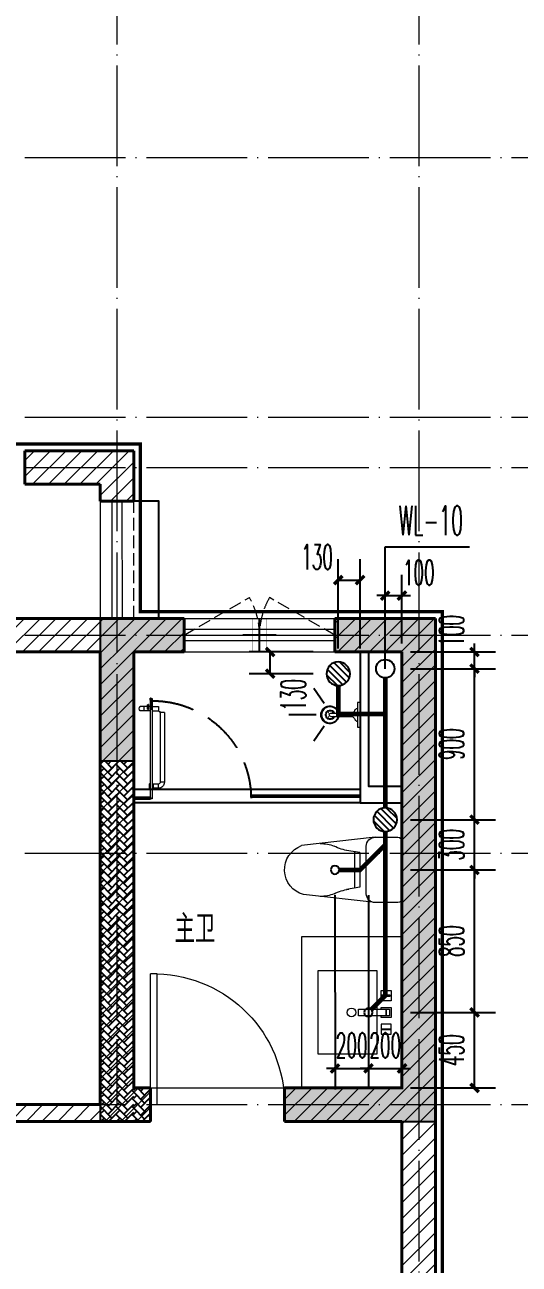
# Model space of a CAD drawing. Extents: x 27938 to 650306, y -92720 to 1524912.
# Drawn here: x 324567 to 327516, y 109254 to 116647 of the extents above; entities that cross this region are included whole.
import ezdxf

# ---------------------------------------------------------------- set-up
doc = ezdxf.new("R2010")
doc.units = 0
doc.header["$LTSCALE"] = 1000
doc.header["$MEASUREMENT"] = 0
doc.linetypes.add('DASH', pattern=[0.35, 0.25, -0.1])
doc.linetypes.add('DOTE', pattern=[2.42, 2, -0.2, 0.02, -0.2])
for name, color, linetype in [('COLUMN', 9, 'Continuous'), ('DIM_污水', 3, 'Continuous'), ('EQUIP_地漏', 7, 'Continuous'), ('EQUIP_污水', 7, 'Continuous'), ('IP-bath&kitchen-JOHNSON', 4, 'Continuous'), ('P-bath&kitchen-JOHNSON', 4, 'Continuous'), ('PIPE-污水', 2, 'W'), ('PUB_TEXT', 4, 'Continuous'), ('TWT_DIM', 3, 'Continuous'), ('VPIPE-污水', 2, 'W'), ('保温', 6, 'Continuous'), ('机电标识类', 1, 'Continuous'), ('看线', 251, 'Continuous')]:
    doc.layers.add(name, color=color, linetype=linetype)
for name, color, linetype, lineweight in [('DOTE', 19, 'DOTE', 9), ('LVTRY', 1, 'Continuous', 13), ('PUB_HATCH', 8, 'Continuous', 9), ('WALL', 9, 'Continuous', 40), ('WINDOW', 8, 'Continuous', 15), ('平面-栏杆', 135, 'Continuous', 15), ('平面-看线', 45, 'Continuous', 15), ('平面-空调室内机', 176, 'Continuous', 9), ('空调', 76, 'Continuous', 13)]:
    doc.layers.add(name, color=color, linetype=linetype, lineweight=lineweight)
doc.styles.add('_TCH_DIM_T3', font='SIMPLEX.shx', dxfattribs={"width": 0.494118, "bigfont": 'GBCBIG.shx'})
doc.styles.add('_TWT_SERIAL', font='simplex.shx', dxfattribs={"width": 0.6, "oblique": 10, "height": 3, "bigfont": 'aadri.shx'})
doc.styles.get("Standard").update_dxf_attribs({"font": 'gbenor.shx', "bigfont": 'gbcbig.shx'})
doc.linetypes.add('W', pattern='A,3,-0.2,["W",Standard,S=0.25,R=0,X=-0.1,Y=-0.115],-0.2', length=3.4)
doc.dimstyles.new('_TWT_ARCH&&50', dxfattribs={"dimtxt": 148.75, "dimasz": 50, "dimexe": 125, "dimexo": 150, "dimgap": 63.125, "dimtad": 1, "dimdec": 0, "dimzin": 0, "dimdsep": 46, "dimtxsty": '_TCH_DIM_T3', "dimblk": 'ARCHTICK', "dimcen": 0.09, "dimclrt": 7, "dimazin": 2, "dimtfac": 1, "dimtdec": 0, "dimtix": 1, "dimtmove": 2, "dimatfit": 3, "dimfxl": 1, "dimtolj": 1, "dimtzin": 0, "dimarcsym": 0})
pattern_1 = [(45, (0, 47.75), (-47.022601, 47.022601), [])]

# ---------------------------------------------------------------- blocks, each defined once
blk = doc.blocks.new('FGDGDRGSDGDG')
at = {"layer": 'DOTE', "linetype": 'DOTE', "ltscale": 0.3}
for p, q in [((543182.5, 529998.5), (543182.5, 522348.5)), ((544982.5, 529998.5), (544982.5, 513948.5)), ((488182.5, 527998.5), (546982.5, 527998.5)), ((488182.5, 526448.5), (546982.5, 526448.5)), ((488182.5, 526148.5), (546982.5, 526148.5)), ((488182.5, 525148.5), (546982.5, 525148.5)), ((488182.5, 523848.5), (546982.5, 523848.5)), ((488182.5, 522348.5), (546982.5, 522348.5))]:
    blk.add_line(p, q, dxfattribs=at)
blk = doc.blocks.new('rrrrrrrrrrrra')
at = {"color": 0}
for p, q in [((-112.4, 458.7), (-112.4, 324.3)), ((252.6, 483.7), (-87.4, 483.7)), ((277.6, 324.3), (277.6, 458.7)), ((-112.4, 324.3), (-63.7, -103.4)), ((277.6, 324.3), (227.5, -115.6)), ((-59.1, 271.1), (224.3, 271.1)), ((-20.6, 232.4), (-34.2, 153.6)), ((185.8, 232.4), (-20.6, 232.4)), ((185.8, 232.4), (199.4, 153.6)), ((191.3, 200.5), (-26.1, 200.5))]:
    blk.add_line(p, q, dxfattribs=at)
for centre, radius, start, end in [((-87.4, 458.7), 25, 90, 180), ((252.6, 458.7), 25, 0, 90), ((-59.1, 324.3), 53.3, 180, 270), ((224.3, 324.3), 53.3, 270, 0), ((-322.6, 209.8), 293.8, 333.53685, 351.48282), ((487.8, 209.8), 293.8, 188.51718, 206.46315), ((149, -3.2), 224.1, 158.52022, 180), ((16.2, -3.2), 224.1, 0, 21.47978), ((83.8, -63.6), 152.8, 195.07732, 340.11812)]:
    blk.add_arc(centre, radius, start, end, dxfattribs=at)
blk = doc.blocks.new('A$C1E0F638F')
at = {"color": 0}
for points in [[(499.7, 435.1), (499.7, 85.1), (0, 85.1), (0, 435.1)], [(269.9, 30), (229.9, 30), (229.9, 195), (269.9, 195)], [(119.9, 0), (179.9, 0), (179.9, 60), (119.9, 60)], [(146.9, 55), (152.9, 55), (152.9, 5), (146.9, 5)], [(229.9, 30), (269.9, 30), (269.9, 10), (229.9, 10)], [(379.9, 0), (319.9, 0), (319.9, 60), (379.9, 60)], [(352.9, 55), (346.9, 55), (346.9, 5), (352.9, 5)]]:
    blk.add_lwpolyline(points, close=True, dxfattribs=at)
blk.add_lwpolyline([(269.9, 60), (279.9, 60), (279.9, 0), (219.9, 0), (219.9, 60), (229.9, 60)], dxfattribs=at)
blk.add_circle((249.9, 236.3), 26, dxfattribs=at)
blk = doc.blocks.new('135')
blk.add_hatch(color=0).paths.add_polyline_path([(4.8, 1.8), (3.6, -1), (-4.7, 2.5), (-3.5, 5.3)])
at = {"color": 0}
for p, q in [((-6.3, 2.6), (5.4, -2.3)), ((-5.7, 2.9), (-5.2, 2.7)), ((-5.6, 18.9), (-3.4, 19.4)), ((-3.4, 19.4), (-5.5, 19.4)), ((5.2, 10.9), (-5.3, 10.9)), ((5.2, 9.7), (-5.2, 9.7)), ((-5.2, 2.7), (-3.8, 5.9)), ((-5, 10.9), (-5, 30.5)), ((-3.8, 5.9), (5.4, 2.1)), ((0, 0), (0, 39.1)), ((5.6, 18.9), (3.4, 19.3)), ((3.4, 19.3), (5.6, 19.3)), ((4.1, -1.2), (5.4, 2.1)), ((5, 10.9), (5, 32.3)), ((4.1, -1.2), (5.7, -1.8))]:
    blk.add_line(p, q, dxfattribs=at)
for centre, radius, start, end in [((6.2, 15.8), 13.5, 151.01474, 204.84033), ((13.5, 4.2), 20.5, 163.09243, 182.0012), ((-6, 3.6), 1, 184.22753, 248.46611), ((8.6, 15.5), 14.6, 166.278, 198.09535), ((13.5, 4.2), 19.5, 163.74431, 182.52687), ((-5.5, 3.3), 0.5, 181.9385, 247.25971), ((-5.2, 22.1), 0.5, 335.76434, 151.01474), ((3.8, 18.1), 9.42, 155.76434, 171.97728), ((5.2, 22.3), 0.5, 29.84246, 204.57404), ((-5.9, 17.2), 11.7, 10.47502, 24.57404), ((29.1, 6.7), 24, 172.94395, 199.23182), ((-6.3, 15.4), 12.4, 338.64492, 16.0476), ((-6, 15.8), 13.4, 334.91114, 29.84246), ((26.4, 6.3), 20.6, 169.14538, 199.95258), ((5.9, -1.2), 1.17, 247.45971, 19.95258), ((5.9, -1.4), 0.5, 247.45971, 19.23182)]:
    blk.add_arc(centre, radius, start, end, dxfattribs=at)
blk.add_open_spline([(-5, 30.5), (-4.1, 31.3), (-2.3, 33), (0.9, 29.2), (3.5, 31.1), (5, 32.3)], degree=3, knots=[0, 0, 0, 0, 3.066329, 6.218313, 11.124135, 11.124135, 11.124135, 11.124135], dxfattribs=at)
blk = doc.blocks.new('SDFAWERAWER')
at = {"layer": 'LVTRY', "color": 0}
for p, q in [((593987.8, -1242190.5), (593978.2, -1242214)), ((594017.1, -1242202.5), (593987.8, -1242190.5)), ((594015.8, -1242220.4), (594027.2, -1242192.7)), ((594022.6, -1242211.4), (594029.8, -1242193.8)), ((594025.4, -1242210.8), (594031.1, -1242196.8)), ((594027.2, -1242192.7), (594033, -1242195.1)), ((594029.8, -1242193.8), (594031.1, -1242196.8)), ((594032.2, -1242197.2), (594033, -1242195.1)), ((594033, -1242195.1), (594034, -1242197.4)), ((594033.8, -1242197.9), (594034, -1242197.4)), ((594047.3, -1242200.9), (594035.9, -1242228.7)), ((594049.9, -1242202), (594043.3, -1242218.2)), ((594047.3, -1242200.9), (594049.9, -1242202)), ((594049.9, -1242202), (594051.2, -1242205)), ((593941.2, -1242210.1), (593783.7, -1242594.8)), ((593964.6, -1242219.7), (593807.2, -1242604.4)), ((593941.2, -1242210.1), (593964.6, -1242219.7)), ((594007.5, -1242226), (593978.2, -1242214)), ((594015.8, -1242220.4), (594021.7, -1242222.8)), ((594025.7, -1242203.9), (594018.5, -1242221.5)), ((594018.5, -1242221.5), (594021.5, -1242220.3)), ((594025.4, -1242210.8), (594021.5, -1242220.3)), ((594022.6, -1242220.7), (594021.7, -1242222.8)), ((594021.7, -1242222.8), (594023.9, -1242221.9)), ((594024.2, -1242221.4), (594023.9, -1242221.9)), ((594027.7, -1242234.3), (594078.4, -1242255)), ((594035.9, -1242228.7), (594038.6, -1242229.7)), ((594037.3, -1242210.8), (594088, -1242231.6)), ((594038.6, -1242229.7), (594045.2, -1242213.6)), ((594038.6, -1242229.7), (594041.6, -1242228.5)), ((594041.6, -1242228.5), (594051.2, -1242205)), ((594057.1, -1242246.3), (594066.7, -1242222.8)), ((593783.7, -1242594.8), (593807.2, -1242604.4)), ((593803.2, -1242641.3), (593812.8, -1242617.9)), ((593803.2, -1242641.3), (593832.6, -1242653.3)), ((593812.8, -1242617.9), (593842.2, -1242629.9)), ((593842.2, -1242629.9), (593832.6, -1242653.3)), ((593845.2, -1242628.6), (593833.8, -1242656.3)), ((593847.8, -1242629.7), (593836.5, -1242657.4)), ((593845.2, -1242628.6), (593842.2, -1242629.9)), ((593847.8, -1242629.7), (593845.2, -1242628.6)), ((593847.1, -1242661.8), (593858.5, -1242634.1)), ((593849.8, -1242662.9), (593861.2, -1242635.2)), ((593852.1, -1242661.9), (593862.1, -1242637.4)), ((593858.5, -1242634.1), (593861.2, -1242635.2)), ((593861.2, -1242635.2), (593862.1, -1242637.4)), ((593833.8, -1242656.3), (593832.6, -1242653.3)), ((593836.5, -1242657.4), (593833.8, -1242656.3)), ((593847.1, -1242661.8), (593849.8, -1242662.9))]:
    blk.add_line(p, q, dxfattribs=at)
blk.add_lwpolyline([(593823.5, -1242717), (594045.8, -1242173.9), (594036.5, -1242170.2), (593814.2, -1242713.2)], close=True, dxfattribs=at)
blk.add_arc((594075.3, -1242240), 15.3, 281.79322, 33.70188, dxfattribs=at)
for centre, major_axis, start_param, end_param in [((593974.2, -1242223.6), (3.93, 9.6), 0, 1.570796), ((593816.8, -1242608.3), (13.5, 33.1), 1.570796, 3.141593), ((593816.8, -1242608.3), (3.93, 9.6), 1.570796, 3.141593)]:
    blk.add_ellipse(centre, major_axis=major_axis, ratio=1, start_param=start_param, end_param=end_param, dxfattribs=at)
at = {"layer": 'P-bath&kitchen-JOHNSON', "color": 0, "linetype": 'DASH'}
blk.add_arc((593809.8, -1242714), 586.2, 67.53695, 157.13247, dxfattribs=at)
at = {"layer": 'LVTRY', "color": 8, "xscale": -1, "rotation": 157.7329157530927}
blk.add_blockref('135', (594045.3, -1242161.9), dxfattribs=at)
blk = doc.blocks.new('A$C5DCB2F21')
at = {"layer": 'IP-bath&kitchen-JOHNSON', "color": 0}
for p, q in [((-68.3, -213.2), (-157.7, -275)), ((68.2, -213.2), (157.6, -275)), ((-0.1, -261.4), (-0.1, -424.7))]:
    blk.add_line(p, q, dxfattribs=at)
for centre, major_axis, ratio, start_param, end_param in [((0, -178.8), (-51, 0), 0.990052, -1.36297, 4.504563), ((0, -177.8), (-26.8, 0), 0.994812, -1.167677, 4.309269)]:
    blk.add_ellipse(centre, major_axis=major_axis, ratio=ratio, start_param=start_param, end_param=end_param, dxfattribs=at)
at = {"layer": 'LVTRY', "color": 0}
for p, q in [((73.6, 0), (-73.6, 0)), ((-10.5, -173.5), (-10.5, -49.3)), ((10.6, -173.5), (10.6, -49.3))]:
    blk.add_line(p, q, dxfattribs=at)
blk.add_lwpolyline([(73.6, 0), (73.6, -15.8), (-73.6, -15.8), (-73.6, 0)], dxfattribs=at)
for points in [[(-26.3, -30.7, -0.364142), (-37.8, -15.8, -0.020495)], [(-10.5, -49.4, 0.214893), (-26.3, -30.7, 7.649644)], [(10.6, -49.3, -0.21439), (26.3, -30.7, -7.649644)], [(26.3, -30.7, 0.364142), (37.8, -15.8, 0.020495)]]:
    blk.add_lwpolyline(points, format="xyb", dxfattribs=at)
blk.add_arc((0, -173.5), 10.5, 180, 0, dxfattribs=at)
for centre, major_axis, ratio, start_param, end_param in [((0, -181.3), (53.6, 0), 0.987577, 1.76809, 7.656688), ((-12.4, -164.7), (0, 1.43), 0.85, -1.570796, 4.712389), ((-12.4, -189.2), (0, 1.43), 0.85, 4.712389, 10.995574), ((12.5, -164.7), (0, 1.43), 0.85, 4.712389, 10.995574), ((12.5, -189.2), (0, 1.43), 0.85, 4.712389, 10.995574)]:
    blk.add_ellipse(centre, major_axis=major_axis, ratio=ratio, start_param=start_param, end_param=end_param, dxfattribs=at)
blk = doc.blocks.new('GDGDRGDGRD')
at = {"layer": 'IP-bath&kitchen-JOHNSON', "color": 0}
for p, q in [((490532.6, 524228.1), (491882.6, 524228.1)), ((490532.6, 524193.1), (491182.6, 524193.1)), ((491182.6, 524183.1), (491182.6, 524193.1)), ((490532.6, 524183.1), (491182.6, 524183.1)), ((490532.6, 524148.1), (491882.6, 524148.1)), ((491882.6, 524183.1), (491782.6, 524183.1)), ((491782.6, 524173.1), (491782.6, 524183.1)), ((491882.6, 524173.1), (491782.6, 524173.1))]:
    blk.add_line(p, q, dxfattribs=at)
for points in [[(490532.6, 525048.5), (490532.6, 524148.1), (490282.6, 524148.1)], [(490482.6, 525048.5), (490482.6, 524248.1), (490282.6, 524248.1)]]:
    blk.add_lwpolyline(points, dxfattribs=at)
at = {"layer": 'LVTRY', "color": 0}
blk.add_lwpolyline([(490882.6, 522448.5), (490282.6, 522448.5), (490282.6, 523348.5), (490882.6, 523348.5)], close=True, dxfattribs=at)
at = {"layer": 'IP-bath&kitchen-JOHNSON', "color": 8}
for name, p, rotation in [('A$C5DCB2F21', (490532.6, 524673.5), 90.008488524447), ('SDFAWERAWER', (-528535.9, 1449333.6), 22.25976934310711)]:
    blk.add_blockref(name, p, dxfattribs=dict(at, rotation=rotation))
at = {"layer": 'LVTRY', "color": 8, "extrusion": (0, 0, -1), "xscale": -1, "zscale": -1, "rotation": 270}
blk.add_blockref('rrrrrrrrrrrra', (-490766.3, 523665.7), dxfattribs=at)
at = {"layer": 'LVTRY', "color": 8, "xscale": -1, "rotation": 270}
blk.add_blockref('A$C1E0F638F', (490347.5, 522648.8), dxfattribs=at)
blk = doc.blocks.new('gdfgdgdgr')
at = {"layer": 'PUB_HATCH'}
for points in [[(530677.7, 529113.9), (530677.7, 529313.9), (530177.8, 529313.9), (530177.8, 528463.9), (530377.8, 528463.9), (530377.8, 529113.9)], [(532177.8, 529313.9), (531577.7, 529313.9), (531577.7, 529113.9), (531977.8, 529113.9), (531977.8, 526513.9), (531277.8, 526513.9), (531277.8, 526313.9), (532177.8, 526313.9)]]:
    blk.add_hatch(color=256, dxfattribs=at).paths.add_polyline_path(points)
at = {"layer": 'COLUMN', "color": 8}
for p, q in [((530677.7, 529313.9), (530177.8, 529313.9)), ((530177.8, 529313.9), (530177.8, 528463.9)), ((530677.7, 529113.9), (530677.7, 529313.9)), ((532177.8, 529313.9), (531577.7, 529313.9)), ((531577.7, 529313.9), (531577.7, 529113.9)), ((532177.8, 526313.9), (532177.8, 529313.9)), ((530377.8, 528463.9), (530377.8, 529113.9)), ((530377.8, 529113.9), (530677.7, 529113.9)), ((531577.7, 529113.9), (531977.8, 529113.9)), ((531977.8, 529113.9), (531977.8, 526513.9)), ((530177.8, 528463.9), (530377.8, 528463.9)), ((531977.8, 526513.9), (531277.8, 526513.9)), ((531277.8, 526513.9), (531277.8, 526313.9)), ((531277.8, 526313.9), (532177.8, 526313.9))]:
    blk.add_line(p, q, dxfattribs=at)
blk = doc.blocks.new('dongkong')
at = {"color": 0}
blk.add_wipeout([(-603756, 210771), (-603756, 210570.8), (-603836, 210570.8), (-603836, 210771)], dxfattribs=at)
at = {"layer": '机电标识类', "color": 0, "linetype": 'DASH', "ltscale": 400}
for p, q in [((-603796, 210771), (-603796, 210570.8)), ((-603896, 210670.7), (-603696, 210670.7))]:
    blk.add_line(p, q, dxfattribs=at)
at = {"layer": '空调', "color": 0, "linetype": 'DASH', "const_width": 2}
blk.add_lwpolyline([(-603756, 210771), (-603756, 210570.8), (-603836, 210570.8), (-603836, 210771)], close=True, dxfattribs=at)
blk = doc.blocks.new('A$C263B1184')
at = {"layer": '保温', "linetype": 'ByBlock', "ltscale": 10}
h = blk.add_hatch(dxfattribs=at)
h.set_pattern_fill('AR-HBONE', color=251, scale=55)
h.set_pattern_definition([(45, (-1020960.394, -343310.663), (0, 47.4157523), [100.584, -33.528]), (135, (-1020936.686, -343286.955), (3e-15, 47.4157523), [100.584, -33.528])])
h.paths.add_polyline_path([(-11700, 6200), (-11700, 8350), (-11900, 8350), (-11900, 6200)])
h = blk.add_hatch(dxfattribs=at)
h.set_pattern_fill('AR-HBONE', color=251, scale=55)
h.set_pattern_definition([(45, (-1021060.394, -345260.66), (0, 47.4157523), [100.584, -33.528]), (135, (-1021036.686, -345236.954), (3e-15, 47.4157523), [100.584, -33.528])])
h.paths.add_polyline_path([(-11900, 6200), (-11900, 6400), (-12000, 6400), (-12000, 6200)])
at = {"layer": '保温', "color": 251, "linetype": 'ByBlock', "ltscale": 10}
blk.add_line((-11700, 6300), (-11700, 6200), dxfattribs=at)
blk = doc.blocks.new('_ArchTick')
at = {"color": 0, "linetype": 'ByBlock', "const_width": 0.4}
blk.add_lwpolyline([(-0.5, -0.5), (0.5, 0.5)], dxfattribs=at)
blk = doc.blocks.new('*D392')
at = {"layer": 'Defpoints', "color": 0}
for p in [(326416.5, 111605.7), (326616.1, 111605.8), (326616.6, 110422.3)]:
    blk.add_point(p, dxfattribs=at)
at = {"layer": 'TWT_DIM', "color": 0, "lineweight": -2}
for p, q in [((326416.5, 111455.7), (326417, 110297.2)), ((326616.2, 111455.8), (326616.7, 110297.3)), ((326416.9, 110422.2), (326366.9, 110422.2)), ((326416.9, 110422.2), (326616.6, 110422.3)), ((326616.6, 110422.3), (326666.6, 110422.3))]:
    blk.add_line(p, q, dxfattribs=at)
at = {"layer": 'TWT_DIM', "color": 0, "lineweight": -2, "xscale": 50, "yscale": 50, "zscale": 50}
for p, rotation in [((326416.9, 110422.2), 0.02241703936214812), ((326616.6, 110422.3), 180.0224170393622)]:
    blk.add_blockref('_ArchTick', p, dxfattribs=dict(at, rotation=rotation))
at = {"layer": 'TWT_DIM', "color": 7, "insert": (326516.7, 110559.8), "char_height": 148.75, "attachment_point": 5, "rotation": 0.02242, "style": '_TCH_DIM_T3'}
blk.add_mtext('\\A1;200', dxfattribs=at)
blk = doc.blocks.new('*D393')
at = {"layer": 'Defpoints', "color": 0}
for p in [(326616.1, 111605.8), (326816.6, 111605.9), (326817, 110422.4)]:
    blk.add_point(p, dxfattribs=at)
at = {"layer": 'TWT_DIM', "color": 0, "lineweight": -2}
for p, q in [((326616.2, 111455.8), (326616.7, 110297.3)), ((326816.6, 111455.9), (326817.1, 110297.4)), ((326616.6, 110422.3), (326566.6, 110422.3)), ((326616.6, 110422.3), (326817, 110422.4)), ((326817, 110422.4), (326867, 110422.4))]:
    blk.add_line(p, q, dxfattribs=at)
at = {"layer": 'TWT_DIM', "color": 0, "lineweight": -2, "xscale": 50, "yscale": 50, "zscale": 50}
for p, rotation in [((326616.6, 110422.3), 0.0224170393656653), ((326817, 110422.4), 180.0224170393657)]:
    blk.add_blockref('_ArchTick', p, dxfattribs=dict(at, rotation=rotation))
at = {"layer": 'TWT_DIM', "color": 7, "insert": (326716.8, 110559.9), "char_height": 148.75, "attachment_point": 5, "rotation": 0.02242, "style": '_TCH_DIM_T3'}
blk.add_mtext('\\A1;200', dxfattribs=at)
blk = doc.blocks.new('*D394')
at = {"layer": 'Defpoints', "color": 0}
for p in [(326816.6, 113241.9), (326716.6, 112805.9), (326816.6, 112805.9)]:
    blk.add_point(p, dxfattribs=at)
at = {"layer": 'TWT_DIM', "color": 0, "lineweight": -2}
for p, q in [((326716.6, 112955.9), (326716.6, 113366.9)), ((326816.6, 112955.9), (326816.6, 113366.9)), ((326716.6, 113241.9), (326666.6, 113241.9)), ((326716.6, 113241.9), (326816.6, 113241.9)), ((326816.6, 113241.9), (326866.6, 113241.9))]:
    blk.add_line(p, q, dxfattribs=at)
at = {"layer": 'TWT_DIM', "color": 0, "lineweight": -2, "xscale": 50, "yscale": 50, "zscale": 50}
blk.add_blockref('_ArchTick', (326716.6, 113241.9), dxfattribs=at)
at = {"layer": 'TWT_DIM', "color": 0, "lineweight": -2, "xscale": 50, "yscale": 50, "zscale": 50, "rotation": 180}
blk.add_blockref('_ArchTick', (326816.6, 113241.9), dxfattribs=at)
at = {"layer": 'TWT_DIM', "color": 7, "insert": (326916.6, 113379.4), "char_height": 148.75, "attachment_point": 5, "style": '_TCH_DIM_T3'}
blk.add_mtext('\\A1;100', dxfattribs=at)
blk = doc.blocks.new('*D395')
at = {"layer": 'Defpoints', "color": 0}
for p in [(326566.5, 113334.7), (326436.5, 112775.9), (326566.5, 112775.9)]:
    blk.add_point(p, dxfattribs=at)
at = {"layer": 'TWT_DIM', "color": 0, "lineweight": -2}
for p, q in [((326436.5, 112925.9), (326436.5, 113459.7)), ((326566.5, 112925.9), (326566.5, 113459.7)), ((326436.5, 113334.7), (326566.5, 113334.7))]:
    blk.add_line(p, q, dxfattribs=at)
at = {"layer": 'TWT_DIM', "color": 0, "lineweight": -2, "xscale": 50, "yscale": 50, "zscale": 50, "rotation": 180}
blk.add_blockref('_ArchTick', (326436.5, 113334.7), dxfattribs=at)
at = {"layer": 'TWT_DIM', "color": 0, "lineweight": -2, "xscale": 50, "yscale": 50, "zscale": 50}
blk.add_blockref('_ArchTick', (326566.5, 113334.7), dxfattribs=at)
at = {"layer": 'TWT_DIM', "color": 7, "insert": (326309.9, 113472.2), "char_height": 148.75, "attachment_point": 5, "style": '_TCH_DIM_T3'}
blk.add_mtext('\\A1;130', dxfattribs=at)
blk = doc.blocks.new('*D396')
at = {"layer": 'Defpoints', "color": 0}
for p in [(326030.3, 112905.9), (326436.5, 112905.9), (326436.5, 112775.9)]:
    blk.add_point(p, dxfattribs=at)
at = {"layer": 'TWT_DIM', "color": 0, "lineweight": -2}
for p, q in [((326286.5, 112905.9), (325905.3, 112905.9)), ((326030.3, 112775.9), (326030.3, 112905.9)), ((326286.5, 112775.9), (325905.3, 112775.9))]:
    blk.add_line(p, q, dxfattribs=at)
at = {"layer": 'TWT_DIM', "color": 0, "lineweight": -2, "xscale": 50, "yscale": 50, "zscale": 50}
for p, rotation in [((326030.3, 112905.9), 90), ((326030.3, 112775.9), 270)]:
    blk.add_blockref('_ArchTick', p, dxfattribs=dict(at, rotation=rotation))
at = {"layer": 'TWT_DIM', "color": 7, "insert": (326167.8, 112649.2), "char_height": 148.75, "attachment_point": 5, "rotation": 90, "style": '_TCH_DIM_T3'}
blk.add_mtext('\\A1;130', dxfattribs=at)
blk = doc.blocks.new('*D397')
at = {"layer": 'Defpoints', "color": 0}
for p in [(326716.6, 110755.9), (327249.2, 110755.9), (326716.6, 110305.9)]:
    blk.add_point(p, dxfattribs=at)
at = {"layer": 'TWT_DIM', "color": 0, "lineweight": -2}
for p, q in [((326866.6, 110755.9), (327374.2, 110755.9)), ((327249.2, 110305.9), (327249.2, 110755.9)), ((326866.6, 110305.9), (327374.2, 110305.9))]:
    blk.add_line(p, q, dxfattribs=at)
at = {"layer": 'TWT_DIM', "color": 0, "lineweight": -2, "xscale": 50, "yscale": 50, "zscale": 50}
for p, rotation in [((327249.2, 110755.9), 90), ((327249.2, 110305.9), 270)]:
    blk.add_blockref('_ArchTick', p, dxfattribs=dict(at, rotation=rotation))
at = {"layer": 'TWT_DIM', "color": 7, "insert": (327111.7, 110530.9), "char_height": 148.75, "attachment_point": 5, "rotation": 90, "style": '_TCH_DIM_T3'}
blk.add_mtext('\\A1;450', dxfattribs=at)
blk = doc.blocks.new('*D398')
at = {"layer": 'Defpoints', "color": 0}
for p in [(326716.6, 111605.7), (327249.2, 111605.7), (326716.6, 110755.9)]:
    blk.add_point(p, dxfattribs=at)
at = {"layer": 'TWT_DIM', "color": 0, "lineweight": -2}
for p, q in [((326866.6, 111605.7), (327374.2, 111605.7)), ((327249.2, 110755.9), (327249.2, 111605.7)), ((326866.6, 110755.9), (327374.2, 110755.9))]:
    blk.add_line(p, q, dxfattribs=at)
at = {"layer": 'TWT_DIM', "color": 0, "lineweight": -2, "xscale": 50, "yscale": 50, "zscale": 50}
for p, rotation in [((327249.2, 111605.7), 90), ((327249.2, 110755.9), 270)]:
    blk.add_blockref('_ArchTick', p, dxfattribs=dict(at, rotation=rotation))
at = {"layer": 'TWT_DIM', "color": 7, "insert": (327111.7, 111180.8), "char_height": 148.75, "attachment_point": 5, "rotation": 90, "style": '_TCH_DIM_T3'}
blk.add_mtext('\\A1;850', dxfattribs=at)
blk = doc.blocks.new('*D399')
at = {"layer": 'Defpoints', "color": 0}
for p in [(326716.6, 111905.5), (327249.2, 111905.5), (326716.6, 111605.7)]:
    blk.add_point(p, dxfattribs=at)
at = {"layer": 'TWT_DIM', "color": 0, "lineweight": -2}
for p, q in [((327249.2, 111905.5), (327249.2, 111955.5)), ((326866.6, 111905.5), (327374.2, 111905.5)), ((327249.2, 111605.7), (327249.2, 111905.5)), ((326866.6, 111605.7), (327374.2, 111605.7)), ((327249.2, 111605.7), (327249.2, 111555.7))]:
    blk.add_line(p, q, dxfattribs=at)
at = {"layer": 'TWT_DIM', "color": 0, "lineweight": -2, "xscale": 50, "yscale": 50, "zscale": 50}
for p, rotation in [((327249.2, 111905.5), 270), ((327249.2, 111605.7), 90)]:
    blk.add_blockref('_ArchTick', p, dxfattribs=dict(at, rotation=rotation))
at = {"layer": 'TWT_DIM', "color": 7, "insert": (327111.7, 111755.6), "char_height": 148.75, "attachment_point": 5, "rotation": 90, "style": '_TCH_DIM_T3'}
blk.add_mtext('\\A1;300', dxfattribs=at)
blk = doc.blocks.new('*D400')
at = {"layer": 'Defpoints', "color": 0}
for p in [(326716.6, 112805.9), (327249.2, 112805.9), (326716.6, 111905.5)]:
    blk.add_point(p, dxfattribs=at)
at = {"layer": 'TWT_DIM', "color": 0, "lineweight": -2}
for p, q in [((326866.6, 112805.9), (327374.2, 112805.9)), ((327249.2, 111905.5), (327249.2, 112805.9)), ((326866.6, 111905.5), (327374.2, 111905.5))]:
    blk.add_line(p, q, dxfattribs=at)
at = {"layer": 'TWT_DIM', "color": 0, "lineweight": -2, "xscale": 50, "yscale": 50, "zscale": 50}
for p, rotation in [((327249.2, 112805.9), 90), ((327249.2, 111905.5), 270)]:
    blk.add_blockref('_ArchTick', p, dxfattribs=dict(at, rotation=rotation))
at = {"layer": 'TWT_DIM', "color": 7, "insert": (327111.7, 112355.7), "char_height": 148.75, "attachment_point": 5, "rotation": 90, "style": '_TCH_DIM_T3'}
blk.add_mtext('\\A1;900', dxfattribs=at)
blk = doc.blocks.new('*D401')
at = {"layer": 'Defpoints', "color": 0}
for p in [(326716.6, 112905.9), (327249.2, 112905.9), (326716.6, 112805.9)]:
    blk.add_point(p, dxfattribs=at)
at = {"layer": 'TWT_DIM', "color": 0, "lineweight": -2}
for p, q in [((327249.2, 112905.9), (327249.2, 112955.9)), ((326866.6, 112905.9), (327374.2, 112905.9)), ((327249.2, 112805.9), (327249.2, 112905.9)), ((326866.6, 112805.9), (327374.2, 112805.9)), ((327249.2, 112805.9), (327249.2, 112755.9))]:
    blk.add_line(p, q, dxfattribs=at)
at = {"layer": 'TWT_DIM', "color": 0, "lineweight": -2, "xscale": 50, "yscale": 50, "zscale": 50}
for p, rotation in [((327249.2, 112905.9), 270), ((327249.2, 112805.9), 90)]:
    blk.add_blockref('_ArchTick', p, dxfattribs=dict(at, rotation=rotation))
at = {"layer": 'TWT_DIM', "color": 7, "insert": (327111.7, 113032.5), "char_height": 148.75, "attachment_point": 5, "rotation": 90, "style": '_TCH_DIM_T3'}
blk.add_mtext('\\A1;100', dxfattribs=at)
blk = doc.blocks.new('$TwtSys$00000141')
for p, q in [((-141, 12), (-15, 138)), ((-141, 12), (-15, 138)), ((-131, -53), (53, 131)), ((-131, -53), (53, 131)), ((-100, -100), (100, 100)), ((-100, -100), (100, 100)), ((-49, -131), (131, 49)), ((-49, -131), (131, 49)), ((17, -138), (138, -17)), ((17, -138), (138, -17))]:
    blk.add_line(p, q)
blk.add_circle((0, 0), 141)
blk.add_circle((0, 0), 141)
blk = doc.blocks.new('$TwtSys$00000147')
blk.add_circle((0, 0, 0), 25)
blk = doc.blocks.new('$WINLIB2D$00000001')
at = {"color": 0}
for points in [[(-0.5, 0.5), (-0.5, -0.5)], [(-0.5, 0.5), (0.5, 0.5)], [(0.5, -0.5), (0.5, 0.5)], [(0.5, 0.1667), (-0.5, 0.1667)], [(0.5, -0.1667), (-0.5, -0.1667)], [(-0.5, -0.5), (0.5, -0.5)]]:
    blk.add_lwpolyline(points, dxfattribs=at)
blk = doc.blocks.new('$DorLib2D$00000001')
for p, q in [((0.45, 0.975), (0.5, 0.975)), ((0.45, 0), (0.45, 0.975)), ((0.5, 0), (0.5, 0.975)), ((0.5, 0), (0.45, 0))]:
    blk.add_line(p, q)
at = {"lineweight": 13}
blk.add_arc((0.475, 0), 0.975, 91.46928, 180, dxfattribs=at)

msp = doc.modelspace()

# ---------------------------------------------------------------- hatches: boundary and pattern name
at = {"layer": 'PIPE-污水'}
for points in [[(326436.5, 112535.9), (326436.5, 112522.1), (326422.7, 112522.1)], [(326436.5, 112535.9), (326422.7, 112535.9), (326422.7, 112522.1)], [(326566.5, 111605.7), (326566.5, 111591.9), (326572.2, 111591.9)], [(326566.5, 111605.7), (326576.2, 111596), (326572.2, 111591.9)], [(326716.6, 110855.9), (326726.3, 110846.2), (326730.3, 110850.3)], [(326716.6, 110855.9), (326730.3, 110855.9), (326730.3, 110850.3)]]:
    msp.add_hatch(color=256, dxfattribs=at).paths.add_polyline_path(points)
at = {"layer": 'PUB_HATCH'}
h = msp.add_hatch(dxfattribs=at)
h.set_pattern_fill('普通砖', color=256, scale=50, style=0)
h.set_pattern_definition(pattern_1)
h.paths.add_polyline_path([(324566.7, 113905.9), (325016.6, 113905.9), (325216.6, 114105.9), (324566.7, 114105.9)])
h = msp.add_hatch(dxfattribs=at)
h.set_pattern_fill('普通砖', color=256, scale=50, style=0)
h.set_pattern_definition(pattern_1)
h.paths.add_polyline_path([(325216.6, 114105.9), (325016.6, 113905.9), (325016.6, 113805.9), (325216.6, 113805.9)])
h = msp.add_hatch(dxfattribs=at)
h.set_pattern_fill('普通砖', color=256, scale=50, style=0)
h.set_pattern_definition(pattern_1)
h.paths.add_polyline_path([(325116.6, 113105.9), (324366.7, 113105.9), (324366.7, 112905.9), (325016.6, 112905.9), (325116.6, 112972.5)])
h = msp.add_hatch(dxfattribs=at)
h.set_pattern_fill('普通砖', color=256, scale=50, style=0)
h.set_pattern_definition(pattern_1)
h.paths.add_polyline_path([(325216.6, 112905.9), (325516.6, 112905.9), (325516.6, 113105.9), (325116.6, 113105.9), (325116.6, 112972.5)])
h = msp.add_hatch(dxfattribs=at)
h.set_pattern_fill('普通砖', color=256, scale=50, style=0)
h.set_pattern_definition(pattern_1)
h.paths.add_polyline_path([(327016.6, 113105.9), (326416.6, 113105.9), (326416.6, 112905.9), (326816.6, 112905.9)])
h = msp.add_hatch(dxfattribs=at)
h.set_pattern_fill('普通砖', color=256, scale=50, style=0)
h.set_pattern_definition(pattern_1)
h.paths.add_polyline_path([(327016.6, 113105.9), (326816.6, 112905.9), (326816.6, 110305.9), (326883.2, 110205.9), (327016.6, 110205.9)])
h = msp.add_hatch(dxfattribs=at)
h.set_pattern_fill('普通砖', color=256, scale=50, style=0)
h.set_pattern_definition(pattern_1)
h.paths.add_polyline_path([(325116.6, 112972.5), (325016.6, 112905.9), (325016.6, 110205.9), (325116.6, 110205.9), (325216.6, 110305.9), (325216.6, 112905.9)])
h = msp.add_hatch(dxfattribs=at)
h.set_pattern_fill('普通砖', color=256, scale=50, style=0)
h.set_pattern_definition(pattern_1)
h.paths.add_polyline_path([(325116.6, 110105.9), (325316.6, 110105.9), (325316.6, 110305.9), (325216.6, 110305.9), (325116.6, 110205.9)])
h = msp.add_hatch(dxfattribs=at)
h.set_pattern_fill('普通砖', color=256, scale=50, style=0)
h.set_pattern_definition(pattern_1)
h.paths.add_polyline_path([(326816.6, 110305.9), (326116.6, 110305.9), (326116.6, 110105.9), (326816.6, 110105.9), (326883.2, 110205.9)])
h = msp.add_hatch(dxfattribs=at)
h.set_pattern_fill('普通砖', color=256, scale=50, style=0)
h.set_pattern_definition(pattern_1)
h.paths.add_polyline_path([(323416.6, 110139.2), (323516.6, 110105.9), (325116.6, 110105.9), (325116.6, 110205.9), (323416.6, 110205.9)])
h = msp.add_hatch(dxfattribs=at)
h.set_pattern_fill('普通砖', color=256, scale=50, style=0)
h.set_pattern_definition(pattern_1)
h.paths.add_polyline_path([(326883.2, 110205.9), (326816.6, 110105.9), (326816.6, 105105.9), (327016.6, 104905.9), (327016.6, 110205.9)])

# ---------------------------------------------------------------- linework, layer by layer
at = {"layer": 'DIM_污水'}
for p, q in [((326716.6, 112805.9), (326716.6, 113532.8)), ((326716.6, 113532.8), (327220, 113532.8))]:
    msp.add_line(p, q, dxfattribs=at)
at = {"layer": 'PIPE-污水', "ltscale": 0.5, "const_width": 27.5}
for points in [[(326716.6, 112750.9), (326716.6, 112535.9)], [(326436.5, 112705.4), (326436.5, 112535.9)], [(326436.5, 112535.9), (326716.6, 112535.9)], [(326716.6, 112535.9), (326716.6, 111976)], [(326716.6, 111835), (326716.6, 111755.8)], [(326566.5, 111605.7), (326716.6, 111755.8)], [(326716.6, 111755.8), (326716.6, 110855.9)], [(326441.5, 111605.7), (326566.5, 111605.7)], [(326634.2, 110773.5), (326716.6, 110855.9)]]:
    msp.add_lwpolyline(points, dxfattribs=at)
at = {"layer": 'VPIPE-污水'}
msp.add_circle((326716.6, 112805.9), 55, dxfattribs=at)
at = {"layer": 'WALL', "color": 8}
for p, q in [((324566.7, 114105.9), (325216.6, 114105.9)), ((324566.7, 114105.9), (324566.7, 113905.9)), ((325216.6, 114105.9), (325216.6, 113805.9)), ((324566.7, 113905.9), (325016.6, 113905.9)), ((325016.6, 113905.9), (325016.6, 113805.9)), ((325216.6, 113805.9), (325016.6, 113805.9)), ((325116.6, 113105.9), (324366.7, 113105.9)), ((325516.6, 113105.9), (325116.6, 113105.9)), ((325516.6, 112905.9), (325516.6, 113105.9)), ((327016.6, 113105.9), (326416.6, 113105.9)), ((326416.6, 113105.9), (326416.6, 112905.9)), ((327016.6, 113105.9), (327016.6, 110205.9)), ((324366.7, 112905.9), (325016.6, 112905.9)), ((325016.6, 112905.9), (325016.6, 110205.9)), ((325216.6, 112905.9), (325516.6, 112905.9)), ((325216.6, 112905.9), (325216.6, 110305.9)), ((326416.6, 112905.9), (326816.6, 112905.9)), ((326816.6, 112905.9), (326816.6, 110305.9)), ((325316.6, 110305.9), (325216.6, 110305.9)), ((325316.6, 110105.9), (325316.6, 110305.9)), ((326816.6, 110305.9), (326116.6, 110305.9)), ((326116.6, 110305.9), (326116.6, 110105.9)), ((323416.6, 110205.9), (325016.6, 110205.9)), ((327016.6, 110205.9), (327016.6, 104905.9)), ((323516.6, 110105.9), (325116.6, 110105.9)), ((325116.6, 110105.9), (325316.6, 110105.9)), ((326116.6, 110105.9), (326816.6, 110105.9)), ((326816.6, 110105.9), (326816.6, 105105.9))]:
    msp.add_line(p, q, dxfattribs=at)
at = {"layer": 'WINDOW', "color": 8}
msp.add_line((325316.6, 110305.9), (326116.6, 110305.9), dxfattribs=at)
at = {"layer": 'WINDOW', "color": 8, "linetype": 'DASH', "ltscale": 0.3}
for points in [[(325516.6, 113005.9), (325906.3, 113230.8, -0.131605), (325966.6, 113005.9)], [(326416.6, 113005.9), (326026.8, 113230.8, 0.131605), (325966.6, 113005.9)]]:
    msp.add_lwpolyline(points, format="xyb", dxfattribs=at)
at = {"layer": '平面-栏杆', "color": 8}
for points in [[(325086.3, 113805.8), (325086.6, 113105.9)], [(325146.3, 113805.8), (325146.6, 113105.9)]]:
    msp.add_lwpolyline(points, dxfattribs=at)
at = {"layer": '平面-看线', "color": 8, "linetype": 'DASH', "ltscale": 0.3}
msp.add_line((325216.6, 113105.8), (325216.3, 113805.8), dxfattribs=at)
at = {"layer": '平面-看线', "color": 8}
msp.add_lwpolyline([(325016.3, 113805.8), (325016.6, 113105.9)], dxfattribs=at)
at = {"layer": '看线', "color": 8, "ltscale": 0.5}
msp.add_lwpolyline([(325366.3, 113105.8), (325366.3, 113805.8), (325216.3, 113805.8)], dxfattribs=at)

# ---------------------------------------------------------------- block references
msp.add_blockref('FGDGDRGSDGDG', (-218065.9, -412142.6))
at = {"color": 8}
msp.add_blockref('gdfgdgdgr', (-205160.8, -416208), dxfattribs=at)
at = {"color": 8, "xscale": -1}
for name, p in [('A$C263B1184', (313316.6, 103905.9)), ('GDGDRGDGRD', (817099, -412142.6))]:
    msp.add_blockref(name, p, dxfattribs=at)
at = {"layer": 'EQUIP_地漏', "xscale": 0.5, "yscale": -0.5, "zscale": 0.5}
for p in [(326436.5, 112775.9), (326716.6, 111905.5)]:
    msp.add_blockref('$TwtSys$00000141', p, dxfattribs=at)
at = {"layer": 'EQUIP_污水', "yscale": -1, "rotation": 180}
for p in [(326416.5, 111605.7), (326616.5, 110755.9)]:
    msp.add_blockref('$TwtSys$00000147', p, dxfattribs=at)
at = {"layer": 'WINDOW', "color": 8, "xscale": -800, "yscale": 800, "zscale": -800}
msp.add_blockref('$DorLib2D$00000001', (325716.6, 110205.9), dxfattribs=at)

# ---------------------------------------------------------------- texts
at = {"layer": 'DIM_污水', "color": 7, "style": '_TWT_SERIAL', "width": 0.48}
msp.add_text('WL-10', height=175, dxfattribs=at).set_placement((326796, 113602.8))
at = {"layer": 'PUB_TEXT', "color": 8}
msp.add_text('主卫', height=168.79, dxfattribs=at).set_placement((325460, 111170.1))

# ---------------------------------------------------------------- dimensions: what is measured, and where the dimension line sits
at = {"layer": 'TWT_DIM'}
for base, p1, p2, angle, picture, middle in [((326566.5, 113334.7), (326436.5, 112775.9), (326566.5, 112775.9), 0, '*D395', (326309.9, 113472.2)), ((326816.6, 113241.9), (326716.6, 112805.9), (326816.6, 112805.9), 0, '*D394', (326916.6, 113379.4)), ((327249.2, 112905.9), (326716.6, 112805.9), (326716.6, 112905.9), 90, '*D401', (327111.7, 113032.5))]:
    dim = msp.add_linear_dim(base=base, p1=p1, p2=p2, angle=angle, dimstyle='_TWT_ARCH&&50', dxfattribs=at)
    dim.commit()
    dim.dimension.update_dxf_attribs({"geometry": picture, "text_midpoint": middle, "dimtype": 129})
for p1, p2, distance, picture, middle in [((326716.6, 111905.5), (326716.6, 112805.9), -532.6, '*D400', (327111.7, 112355.7)), ((326716.6, 111605.7), (326716.6, 111905.5), -532.6, '*D399', (327111.7, 111755.6)), ((326716.6, 110755.9), (326716.6, 111605.7), -532.6, '*D398', (327111.7, 111180.8)), ((326416.5, 111605.7), (326616.1, 111605.8), -1183.5, '*D392', (326516.7, 110559.8)), ((326616.1495, 111605.7731), (326816.5787, 111605.8515), -1183.4542, '*D393', (326716.7733, 110559.8582)), ((326716.6, 110305.9), (326716.6, 110755.9), -532.6, '*D397', (327111.7, 110530.9))]:
    dim = msp.add_aligned_dim(p1=p1, p2=p2, distance=distance, dimstyle='_TWT_ARCH&&50', dxfattribs=at)
    dim.commit()
    dim.dimension.update_dxf_attribs({"geometry": picture, "text_midpoint": middle})

# ---------------------------------------------------------------- next in the draw order: block references
at = {"layer": '平面-空调室内机', "color": 8, "ltscale": 0.3, "rotation": 180}
msp.add_blockref('dongkong', (-277829.5, 323676.8), dxfattribs=at)

# ---------------------------------------------------------------- next in the draw order: linework, layer by layer
at = {"color": 8, "linetype": 'DASH', "ltscale": 0.8, "const_width": 20}
msp.add_lwpolyline([(317256.5, 114145.9), (320456.4, 114145.8), (320456.4, 113145.9), (321976.4, 113145.9), (321976.2, 114146.2), (325256.4, 114145.8), (325256.4, 113145.9), (327056.5, 113145.9), (327056.4, 104865.9), (324076.4, 104865.9), (324076.4, 105465.9), (316556.5, 105465.9)], dxfattribs=at)
at = {"layer": 'WINDOW', "color": 8, "linetype": 'DASH', "ltscale": 0.3}
for points in [[(325516.6, 113005.9), (325906.3, 113230.8, -0.131605), (325966.6, 113005.9)], [(326416.6, 113005.9), (326026.8, 113230.8, 0.131605), (325966.6, 113005.9)]]:
    msp.add_lwpolyline(points, format="xyb", dxfattribs=at)

# ---------------------------------------------------------------- next in the draw order: block references
at = {"layer": 'WINDOW', "color": 8, "xscale": 900, "yscale": -200, "zscale": 900}
msp.add_blockref('$WINLIB2D$00000001', (325966.6, 113005.9), dxfattribs=at)

# ---------------------------------------------------------------- next in the draw order: dimensions: what is measured, and where the dimension line sits
at = {"layer": 'TWT_DIM'}
dim = msp.add_linear_dim(base=(326030.3, 112905.9), p1=(326436.5, 112775.9), p2=(326436.5, 112905.9), angle=90, dimstyle='_TWT_ARCH&&50', dxfattribs=at)
dim.commit()
dim.dimension.update_dxf_attribs({"geometry": '*D396', "text_midpoint": (326167.8, 112649.2), "dimtype": 129})

doc.saveas('drawing.dxf')
